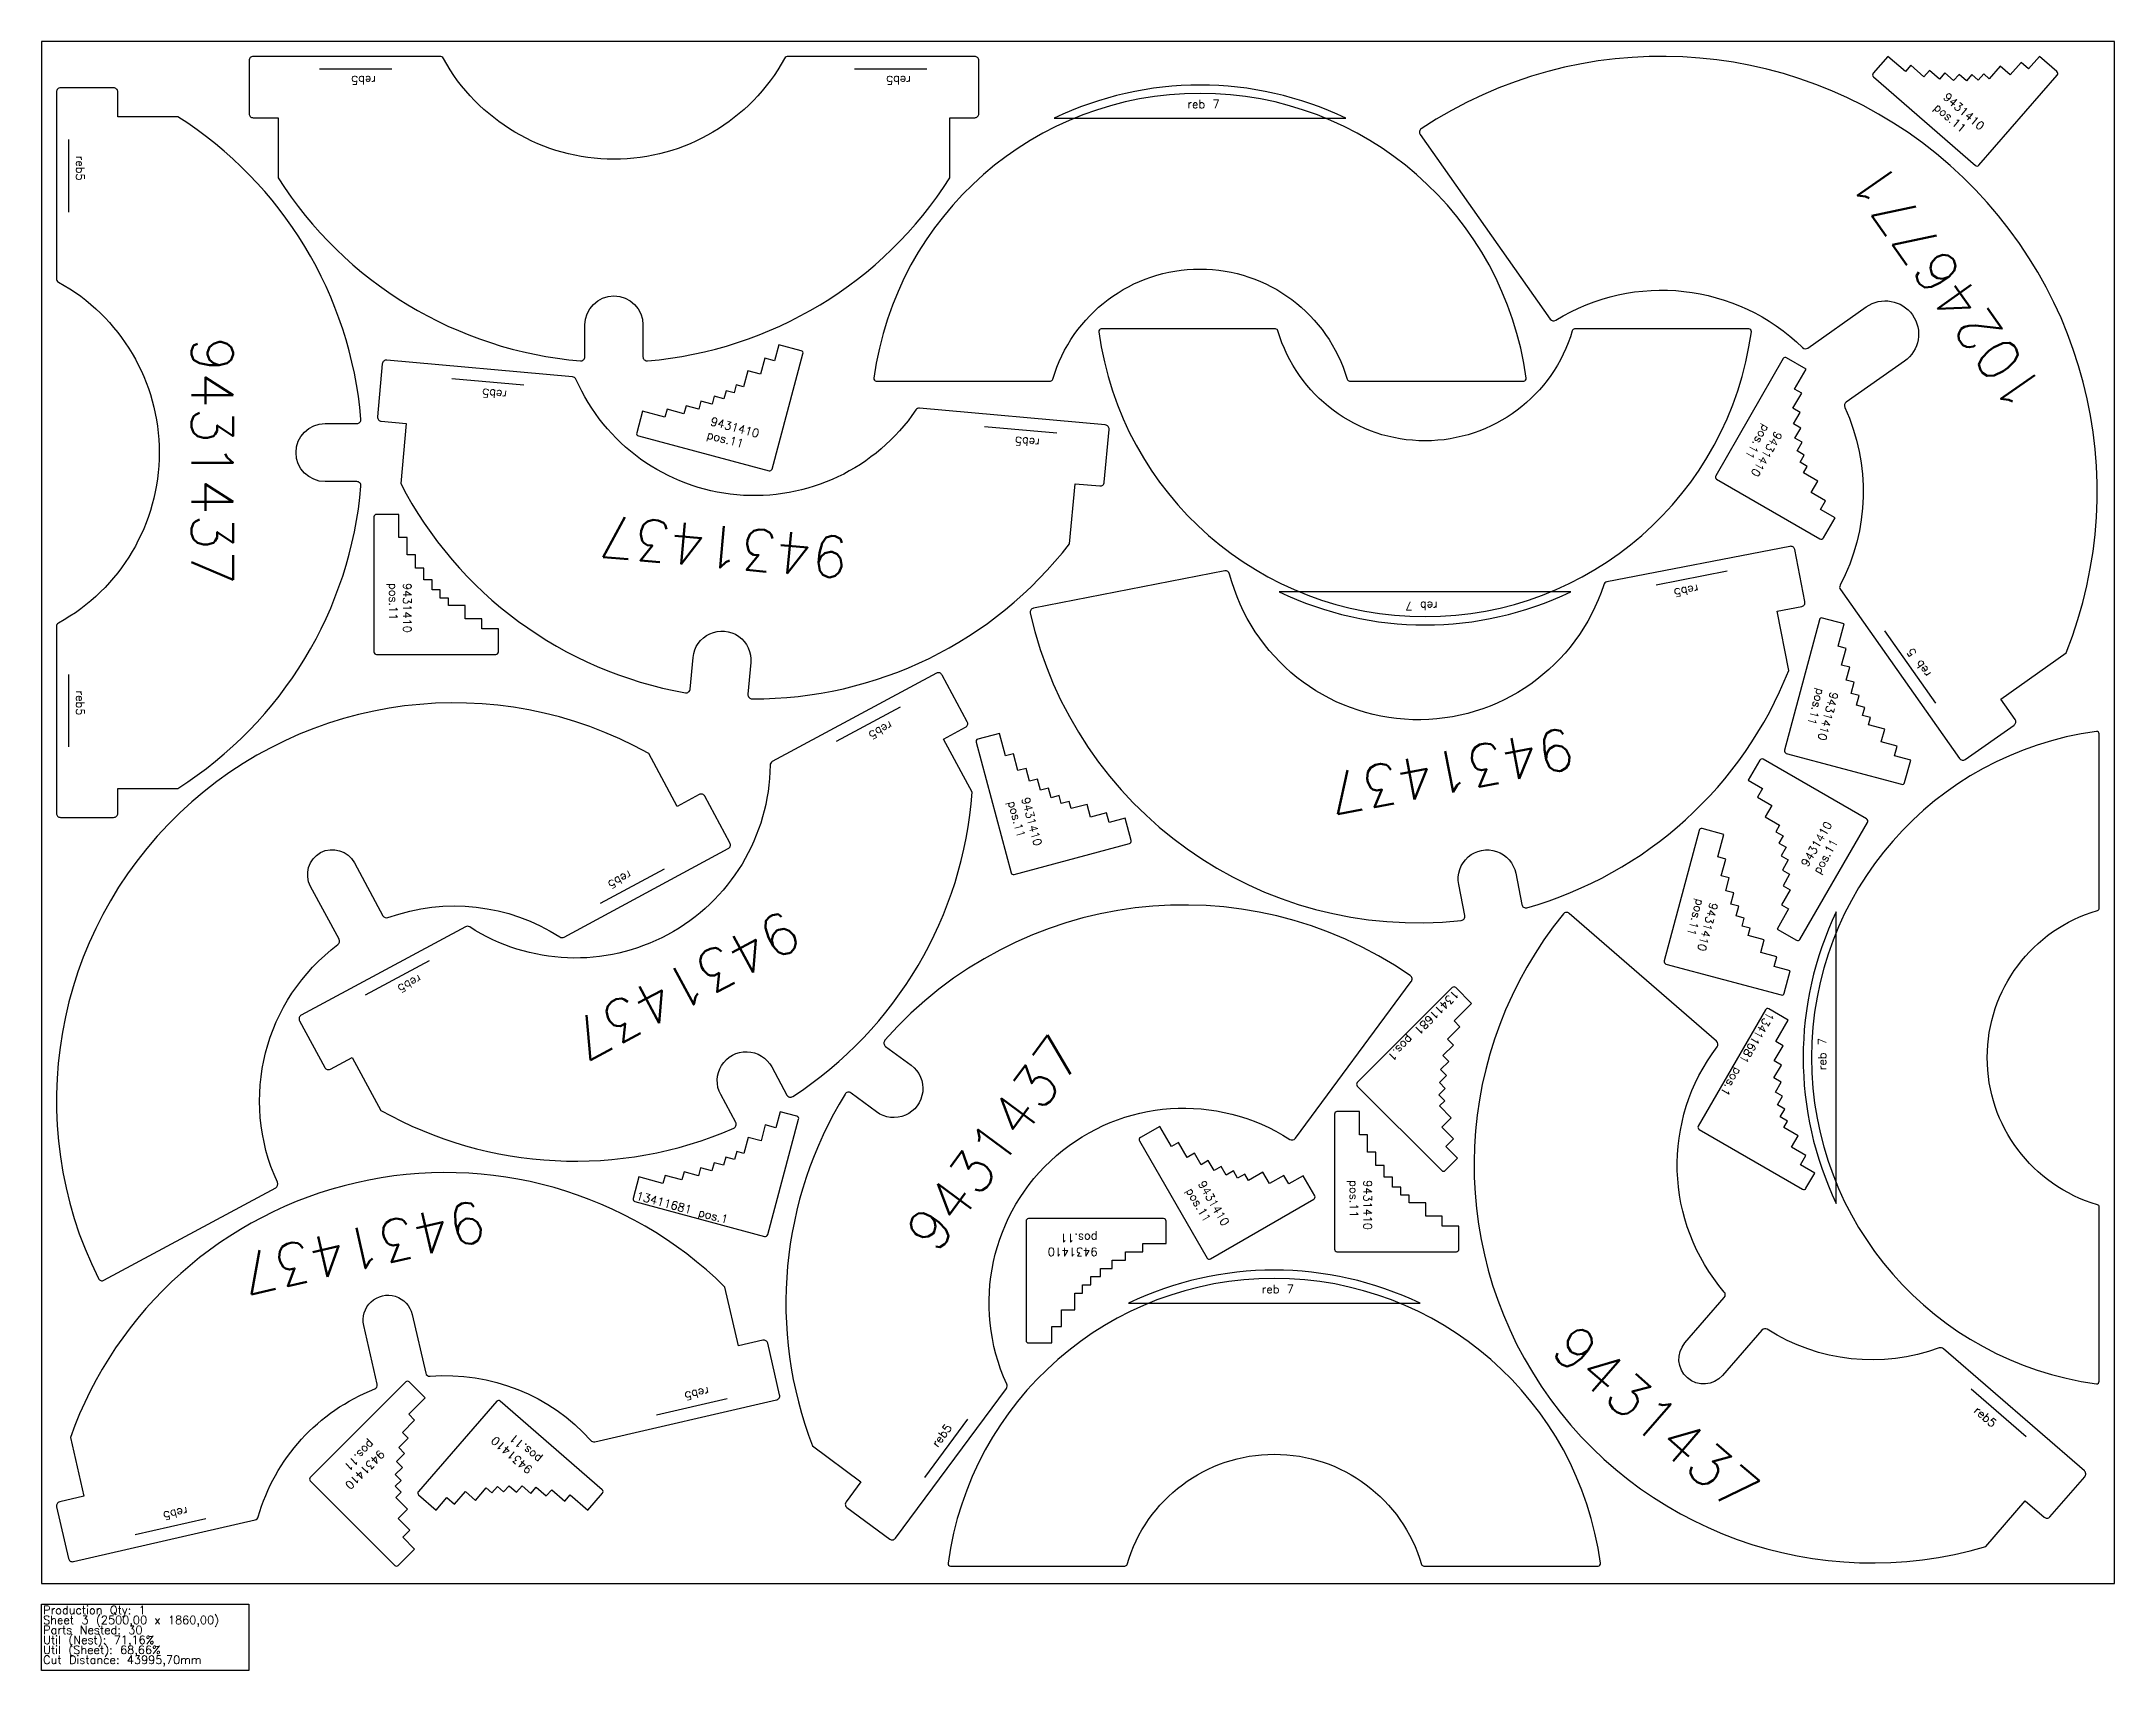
# Model space of a CAD drawing. Header units: millimetres. Extents: x 5250 to 7750, y -105 to 1860.
import ezdxf

# ---------------------------------------------------------------- set-up
doc = ezdxf.new("R2010")
doc.units = ezdxf.units.MM
for name, color, linetype in [('10246771', 7, 'Continuous'), ('13411681', 7, 'Continuous'), ('1LBR006657', 7, 'Continuous'), ('9431410', 7, 'Continuous'), ('9431437', 7, 'Continuous'), ('Rebaixo', 7, 'Continuous'), ('sheet', 24, 'Continuous'), ('Stats', 7, 'Continuous'), ('Texto', 7, 'Continuous')]:
    doc.layers.add(name, color=color, linetype=linetype)
doc.styles.get("Standard").update_dxf_attribs({"font": 'txt.shx'})

msp = doc.modelspace()

# ---------------------------------------------------------------- linework, layer by layer
at = {"layer": '10246771', "color": 2}
msp.add_lwpolyline([(7426.3, 1424.8, 0.361727), (7424.7, 1418.6, -0.232888), (7419.1, 1204, 0.281528), (7419.4, 1198.8), (7563, 995.1, 0.414214), (7570, 993.9), (7628.8, 1035.4, 0.414214), (7630, 1042.3), (7612.8, 1066.8), (7691.6, 1122.4, 0.735154), (6914, 1754.7, 0.422689), (6912.7, 1747.6), (7069.5, 1525.1, 0.396596), (7076.2, 1523.7, -0.344709), (7373.9, 1490.7, 0.361727), (7380.2, 1490.2), (7450.6, 1539.8, -0.999999), (7496.7, 1474.4)], format="xyb", close=True, dxfattribs=at)
at = {"layer": '13411681', "color": 2}
for points in [[(6955.6, 718.8, 0.414214), (6951.3, 718.8), (6836.8, 604.2, 0.414214), (6836.8, 600), (6938.6, 498.2, 0.414214), (6942.9, 498.2), (6957.7, 513), (6943.6, 527.2), (6952.8, 536.4), (6938.6, 550.5), (6949.9, 561.8), (6935.8, 576), (6942.2, 582.3), (6935.1, 589.4), (6942.9, 597.2), (6935.8, 604.2), (6944.3, 612.7), (6937.2, 619.8), (6947.1, 629.7), (6940, 636.8), (6952.8, 649.5), (6945.7, 656.6), (6960.5, 671.4), (6953.5, 678.5), (6974.7, 699.7)], [(7333.1, 693.1, 0.414214), (7329, 692), (7248, 551.7, 0.414214), (7249.1, 547.6), (7373.8, 475.6, 0.414214), (7377.9, 476.7), (7388.4, 494.9), (7371.1, 504.9), (7377.6, 516.1), (7360.3, 526.1), (7368.3, 540), (7351, 550), (7355.5, 557.8), (7346.8, 562.8), (7352.3, 572.3), (7343.7, 577.3), (7349.7, 587.7), (7341, 592.7), (7348, 604.8), (7339.3, 609.8), (7348.3, 625.4), (7339.7, 630.4), (7350.2, 648.6), (7341.5, 653.6), (7356.5, 679.6)], [(5963.5, 464.3, 0.414214), (5965.7, 460.6), (6122.1, 418.7, 0.414214), (6125.8, 420.8), (6163.1, 559.9, 0.414214), (6161, 563.6), (6140.7, 569), (6135.5, 549.7), (6122.9, 553.1), (6117.8, 533.8), (6102.3, 537.9), (6097.1, 518.6), (6088.4, 520.9), (6085.9, 511.3), (6075.2, 514.1), (6072.6, 504.4), (6061.1, 507.5), (6058.5, 497.9), (6044.9, 501.5), (6042.4, 491.9), (6025, 496.5), (6022.4, 486.9), (6002.1, 492.3), (5999.5, 482.6), (5970.5, 490.4)]]:
    msp.add_lwpolyline(points, format="xyb", close=True, dxfattribs=at)
at = {"layer": '1LBR006657', "color": 4}
for points in [[(6466.8, 1450.4, 0.332779), (6469.6, 1452.6, -0.748442), (6824.6, 1452.6, 0.332779), (6827.5, 1450.4), (7037.6, 1450.4, 0.454308), (7040.5, 1453.8, 0.873421), (6253.8, 1453.8, 0.454308), (6256.7, 1450.4)], [(7098.9, 1513.2, 0.332779), (7096.1, 1511.1, -0.748442), (6741.1, 1511.1, 0.332779), (6738.2, 1513.2), (6528.1, 1513.2, 0.454308), (6525.2, 1509.8, 0.873421), (7312, 1509.8, 0.454308), (7309, 1513.2)], [(7731.5, 454, 0.332779), (7729.3, 456.8, -0.748442), (7729.3, 811.8, 0.332779), (7731.5, 814.7), (7731.5, 1024.7, 0.454308), (7728.1, 1027.7, 0.873421), (7728.1, 240.9, 0.454308), (7731.5, 243.9)], [(6556.3, 21, 0.332779), (6559.2, 23.1, -0.748442), (6914.2, 23.1, 0.332779), (6917.1, 21), (7127.1, 21, 0.454308), (7130.1, 24.4, 0.873421), (6343.3, 24.4, 0.454308), (6346.3, 21)]]:
    msp.add_lwpolyline(points, format="xyb", close=True, dxfattribs=at)
at = {"layer": '9431410', "color": 2}
for points in [[(7476.6, 1842), (7458.9, 1821.6, 0.414214), (7459.2, 1817.4), (7582.2, 1710.4, 0.414214), (7586.4, 1710.7), (7680.9, 1819.4, 0.414214), (7680.6, 1823.6), (7659.5, 1842), (7646.4, 1826.9), (7637.3, 1834.8), (7624.2, 1819.7), (7612.1, 1830.2), (7599, 1815.1), (7592.2, 1821), (7585.7, 1813.5), (7578.1, 1820), (7571.6, 1812.5), (7562.5, 1820.3), (7555.9, 1812.8), (7545.4, 1822), (7538.8, 1814.4), (7526.7, 1824.9), (7520.2, 1817.4), (7504.3, 1831.2), (7497.8, 1823.6)], [(5974.8, 1414), (5967.8, 1387.9, 0.414214), (5969.9, 1384.2), (6127.4, 1342, 0.414214), (6131, 1344.2), (6168.3, 1483.2, 0.414214), (6166.2, 1486.9), (6139.1, 1494.2), (6134, 1474.8), (6122.4, 1478), (6117.2, 1458.6), (6101.7, 1462.8), (6096.6, 1443.5), (6087.9, 1445.8), (6085.3, 1436.1), (6075.6, 1438.7), (6073, 1429.1), (6061.4, 1432.2), (6058.9, 1422.5), (6045.3, 1426.1), (6042.7, 1416.5), (6027.3, 1420.6), (6024.7, 1411), (6004.4, 1416.4), (6001.8, 1406.7)], [(7378, 1464.9), (7354.6, 1478.4, 0.414214), (7350.5, 1477.4), (7269, 1336.2, 0.414214), (7270.1, 1332.1), (7394.8, 1260.1, 0.414214), (7398.9, 1261.2), (7412.9, 1285.4), (7395.6, 1295.4), (7401.6, 1305.8), (7384.3, 1315.8), (7392.3, 1329.7), (7375, 1339.7), (7379.5, 1347.5), (7370.8, 1352.5), (7375.8, 1361.1), (7367.1, 1366.1), (7373.1, 1376.5), (7364.5, 1381.5), (7371.5, 1393.7), (7362.8, 1398.7), (7370.8, 1412.5), (7362.2, 1417.5), (7372.7, 1435.7), (7364, 1440.7)], [(5681, 1289.6), (5654, 1289.6, 0.414214), (5651, 1286.6), (5651, 1123.6, 0.414214), (5654, 1120.6), (5798, 1120.6, 0.414214), (5801, 1123.6), (5801, 1151.6), (5781, 1151.6), (5781, 1163.6), (5761, 1163.6), (5761, 1179.6), (5741, 1179.6), (5741, 1188.6), (5731, 1188.6), (5731, 1198.6), (5721, 1198.6), (5721, 1210.6), (5711, 1210.6), (5711, 1224.6), (5701, 1224.6), (5701, 1240.6), (5691, 1240.6), (5691, 1261.6), (5681, 1261.6)], [(7424, 1157.6), (7397.9, 1164.5, 0.414214), (7394.2, 1162.4), (7352, 1005, 0.414214), (7354.1, 1001.3), (7493.2, 964, 0.414214), (7496.9, 966.2), (7504.2, 993.2), (7484.8, 998.4), (7487.9, 1010), (7468.6, 1015.1), (7472.8, 1030.6), (7453.4, 1035.8), (7455.8, 1044.5), (7446.1, 1047.1), (7448.7, 1056.7), (7439, 1059.3), (7442.1, 1070.9), (7432.5, 1073.5), (7436.1, 1087), (7426.5, 1089.6), (7430.6, 1105.1), (7420.9, 1107.6), (7426.4, 1127.9), (7416.7, 1130.5)], [(6405.3, 1025.3), (6379.2, 1018.4, 0.414214), (6377.1, 1014.7), (6419.3, 857.2, 0.414214), (6422.9, 855.1), (6562, 892.4, 0.414214), (6564.1, 896.1), (6556.9, 923.1), (6537.6, 917.9), (6534.5, 929.5), (6515.2, 924.3), (6511, 939.8), (6491.7, 934.6), (6489.4, 943.3), (6479.7, 940.7), (6477.1, 950.4), (6467.5, 947.8), (6464.4, 959.4), (6454.7, 956.8), (6451.1, 970.3), (6441.4, 967.7), (6437.3, 983.2), (6427.6, 980.6), (6422.2, 1000.9), (6412.5, 998.3)], [(7343, 789.3), (7366.4, 775.8, 0.414214), (7370.5, 776.9), (7452, 918.1, 0.414214), (7450.9, 922.2), (7326.2, 994.2, 0.414214), (7322.1, 993.1), (7308.1, 968.8), (7325.4, 958.8), (7319.4, 948.4), (7336.7, 938.4), (7328.7, 924.6), (7346.1, 914.6), (7341.6, 906.8), (7350.2, 901.8), (7345.2, 893.1), (7353.9, 888.1), (7347.9, 877.7), (7356.5, 872.7), (7349.5, 860.6), (7358.2, 855.6), (7350.2, 841.7), (7358.9, 836.7), (7348.4, 818.6), (7357, 813.6)], [(7278.8, 903.5), (7252.7, 910.5, 0.414214), (7249, 908.3), (7206.8, 750.9, 0.414214), (7209, 747.2), (7348, 709.9, 0.414214), (7351.7, 712.1), (7359, 739.1), (7339.7, 744.3), (7342.8, 755.9), (7323.4, 761.1), (7327.6, 776.5), (7308.3, 781.7), (7310.6, 790.4), (7300.9, 793), (7303.5, 802.6), (7293.9, 805.2), (7297, 816.8), (7287.3, 819.4), (7290.9, 832.9), (7281.3, 835.5), (7285.4, 851), (7275.8, 853.5), (7281.2, 873.8), (7271.5, 876.4)], [(6598.6, 551.4), (6575.2, 537.9, 0.414214), (6574.1, 533.8), (6655.6, 392.6, 0.414214), (6659.7, 391.5), (6784.4, 463.5, 0.414214), (6785.5, 467.6), (6771.5, 491.9), (6754.2, 481.9), (6748.2, 492.3), (6730.9, 482.3), (6722.9, 496.1), (6705.5, 486.1), (6701, 493.9), (6692.4, 488.9), (6687.4, 497.6), (6678.7, 492.6), (6672.7, 503), (6664.1, 498), (6657.1, 510.1), (6648.4, 505.1), (6640.4, 518.9), (6631.7, 513.9), (6621.2, 532.1), (6612.6, 527.1)], [(6839.3, 569.2), (6812.3, 569.2, 0.414214), (6809.3, 566.2), (6809.3, 403.2, 0.414214), (6812.3, 400.2), (6956.3, 400.2, 0.414214), (6959.3, 403.2), (6959.3, 431.2), (6939.3, 431.2), (6939.3, 443.2), (6919.3, 443.2), (6919.3, 459.2), (6899.3, 459.2), (6899.3, 468.2), (6889.3, 468.2), (6889.3, 478.2), (6879.3, 478.2), (6879.3, 490.2), (6869.3, 490.2), (6869.3, 504.2), (6859.3, 504.2), (6859.3, 520.2), (6849.3, 520.2), (6849.3, 541.2), (6839.3, 541.2)], [(6606.3, 410.1), (6606.3, 437.1, 0.414214), (6603.3, 440.1), (6440.3, 440.1, 0.414214), (6437.3, 437.1), (6437.3, 293.1, 0.414214), (6440.3, 290.1), (6468.3, 290.1), (6468.3, 310.1), (6480.3, 310.1), (6480.3, 330.1), (6496.3, 330.1), (6496.3, 350.1), (6505.3, 350.1), (6505.3, 360.1), (6515.3, 360.1), (6515.3, 370.1), (6527.3, 370.1), (6527.3, 380.1), (6541.3, 380.1), (6541.3, 390.1), (6557.3, 390.1), (6557.3, 400.1), (6578.3, 400.1), (6578.3, 410.1)], [(5712.7, 224.1), (5693.6, 243.2, 0.414214), (5689.4, 243.2), (5574.1, 127.9, 0.414214), (5574.1, 123.7), (5676, 21.8, 0.414214), (5680.2, 21.8), (5700, 41.6), (5685.9, 55.8), (5694.3, 64.3), (5680.2, 78.4), (5691.5, 89.7), (5677.4, 103.9), (5683.7, 110.2), (5676.7, 117.3), (5683.7, 124.4), (5676.7, 131.4), (5685.2, 139.9), (5678.1, 147), (5688, 156.9), (5680.9, 164), (5692.2, 175.3), (5685.2, 182.3), (5700, 197.2), (5692.9, 204.3)], [(5908.8, 88.5), (5926.5, 108.9, 0.414214), (5926.2, 113.1), (5803.2, 220.1, 0.414214), (5799, 219.8), (5704.5, 111.1, 0.414214), (5704.8, 106.9), (5725.9, 88.5), (5739, 103.6), (5748.1, 95.7), (5761.2, 110.8), (5773.3, 100.3), (5786.4, 115.4), (5793.2, 109.5), (5799.8, 117), (5807.3, 110.5), (5813.9, 118), (5822.9, 110.2), (5829.5, 117.7), (5840.1, 108.5), (5846.6, 116.1), (5858.7, 105.6), (5865.3, 113.1), (5881.1, 99.3), (5887.7, 106.9)]]:
    msp.add_lwpolyline(points, format="xyb", close=True, dxfattribs=at)
at = {"layer": '9431437', "color": 2}
for points in [[(5905.4, 1518, -0.999996), (5975.4, 1518), (5975.4, 1479.7, 0.439129), (5980.8, 1474.7, 0.234123), (6345.4, 1695.4), (6345.4, 1768), (6375.4, 1768, 0.414214), (6380.4, 1773), (6380.4, 1837, 0.414214), (6375.4, 1842), (6150.5, 1842, 0.273084), (6146.1, 1839.4, -0.590182), (5734.7, 1839.4, 0.273084), (5730.3, 1842), (5505.4, 1842, 0.414214), (5500.4, 1837), (5500.4, 1773, 0.414214), (5505.4, 1768), (5535.4, 1768), (5535.4, 1695.4, 0.234123), (5900, 1474.7, 0.439129), (5905.4, 1479.7)], [(5592, 1329.1, -0.999997), (5592, 1399.1), (5630.3, 1399.1, 0.439129), (5635.3, 1404.5, 0.234123), (5414.6, 1769.1), (5342, 1769.1), (5342, 1799.1, 0.414214), (5337, 1804.1), (5273, 1804.1, 0.414214), (5268, 1799.1), (5268, 1574.2, 0.273084), (5270.6, 1569.8, -0.590182), (5270.6, 1158.4, 0.273084), (5268, 1154), (5268, 929.1, 0.414214), (5273, 924.1), (5337, 924.1, 0.414214), (5342, 929.1), (5342, 959.1), (5414.6, 959.1, 0.234123), (5635.3, 1323.7, 0.439129), (5630.3, 1329.1)], [(6035.8, 1117, -1.000002), (6105.5, 1110.7), (6102, 1072.6, 0.439129), (6107, 1067.1, 0.234123), (6489.9, 1254.2), (6496.4, 1326.5), (6526.3, 1323.8, 0.414214), (6531.7, 1328.4), (6537.5, 1392.1, 0.414214), (6532.9, 1397.5), (6309, 1417.7, 0.273084), (6304.4, 1415.5, -0.590182), (5894.6, 1452.5, 0.273084), (5890.4, 1455.4), (5666.5, 1475.6, 0.414214), (5661, 1471.1), (5655.3, 1407.3, 0.414214), (5659.8, 1401.9), (5689.7, 1399.2), (5683.2, 1326.9, 0.234123), (6026.5, 1074.4, 0.439129), (6032.3, 1078.9)], [(7343.2, 1172.7), (7372.7, 1178.4, 0.414214), (7376.6, 1184.3), (7364.4, 1247.1, 0.414214), (7358.5, 1251), (7137.8, 1208.1, 0.273084), (7134, 1204.7, -0.75023), (6682.9, 1217.6, 0.396012), (6677.1, 1221.3), (6446.3, 1176.3, 0.423495), (6442.3, 1170.3, 0.380662), (6962.1, 799.7, 0.439129), (6966.5, 805.6), (6959.1, 843.2, -1.000002), (7027.8, 856.6), (7035.2, 819, 0.439129), (7041.4, 815.1, 0.234123), (7357.1, 1101.4)], [(6069.1, 589.8, -1.000003), (6130.7, 623), (6148.9, 589.2, 0.439129), (6156, 587.4, 0.234123), (6372.5, 954.5), (6338, 1018.5), (6364.4, 1032.7, 0.414214), (6366.5, 1039.5), (6336.1, 1095.8, 0.414214), (6329.4, 1097.9), (6131.3, 991.3, 0.273084), (6128.7, 986.9, -0.590182), (5766.4, 791.9, 0.273084), (5761.3, 792.1), (5563.3, 685.5, 0.414214), (5561.3, 678.7), (5591.6, 622.4, 0.414214), (5598.4, 620.4), (5624.8, 634.6), (5659.2, 570.6, 0.234123), (6084.8, 549.1, 0.439129), (6087.2, 556.1)], [(5667.9, 803.2, -0.234139), (5875.3, 779.9, 0.273084), (5880.3, 779.7), (6078.3, 886.4, 0.414214), (6080.3, 893.2), (6050, 949.5, 0.414214), (6043.2, 951.5), (6016.8, 937.3), (5982.3, 1001.2, 0.73813), (5318.6, 368, 0.423495), (5325.4, 365.8), (5532.5, 477.4, 0.396012), (5534.6, 483.9, -0.354271), (5607.6, 770.7, 0.371968), (5609, 777), (5574.5, 840.9, -0.999998), (5627.4, 869.4), (5661.8, 805.5, 0.371968)], [(6238.2, 122.7), (6220.4, 98.6, 0.414214), (6221.4, 91.6), (6272.9, 53.5, 0.414214), (6279.9, 54.6), (6413.6, 235.4, 0.273084), (6414.1, 240.5, -0.75023), (6755.3, 535.7, 0.396012), (6762.1, 537), (6901.9, 726.1, 0.423495), (6900.7, 733.2, 0.380662), (6267.1, 655.2, 0.439129), (6267.9, 647.9), (6298.7, 625.1, -1.000002), (6257.1, 568.8), (6226.3, 591.6, 0.439129), (6219.1, 590.2, 0.234123), (6179.8, 165.9)], [(7331.2, 306.6, 0.371968), (7324.8, 305.7), (7277.2, 250.9, -0.999997), (7231.9, 290.2), (7279.4, 345, 0.371968), (7279.4, 351.6, -0.354271), (7270.8, 647.3, 0.396012), (7270.1, 654.1), (7092.4, 808.2, 0.423495), (7085.3, 807.6, 0.73813), (7594.8, 44.8), (7642.4, 99.6), (7665.1, 80, 0.414214), (7672.1, 80.5), (7714.1, 128.8, 0.414214), (7713.6, 135.9), (7543.7, 283.2, 0.273084), (7538.7, 284.1, -0.234139)], [(5697.1, 324.5), (5713.4, 253.8, 0.371968), (5718.7, 250, -0.234139), (5912.4, 172.5, 0.273084), (5917.2, 171), (6136.4, 221.4, 0.414214), (6140.2, 227.4), (6125.8, 289.7, 0.414214), (6119.8, 293.5), (6090.6, 286.8), (6074.3, 357.5, 0.549053), (5284.9, 176), (5301.2, 105.3), (5272, 98.5, 0.414214), (5268.2, 92.5), (5282.5, 30.2, 0.414214), (5288.5, 26.4), (5507.7, 76.8, 0.273084), (5511.4, 80.3, -0.234139), (5651.9, 234.6, 0.371968), (5654.9, 240.4), (5638.7, 311.1, -1.000004)]]:
    msp.add_lwpolyline(points, format="xyb", close=True, dxfattribs=at)
at = {"layer": 'Rebaixo', "color": 2}
for p, q in [((5585.3, 1827), (5672.7, 1827)), ((6230.4, 1827), (6317.8, 1827)), ((5283, 1654.1), (5283, 1741.6)), ((5744.7, 1453.5), (5831.8, 1445.7)), ((6387.2, 1395.6), (6474.3, 1387.8)), ((7283, 1221.1), (7197.2, 1204.3)), ((7534.4, 1061.7), (7472.9, 1149)), ((5283, 1009), (5283, 1096.5)), ((6208.8, 1015.9), (6285.8, 1057.4)), ((6000.9, 861.7), (5923.9, 820.2)), ((5640.7, 710.2), (5717.8, 751.6)), ((7643.4, 176.9), (7577.3, 234.2)), ((5991.7, 203.5), (6077, 223.1)), ((6315.3, 127.7), (6367.3, 198.1)), ((5363, 58.9), (5448.3, 78.5))]:
    msp.add_line(p, q, dxfattribs=at)
at = {"layer": 'Rebaixo', "color": 4}
for points in [[(6471.2, 1767.4), (6823.1, 1767.4, 0.227331)], [(7094.5, 1196.2), (6742.6, 1196.2, 0.227331)], [(7414.5, 458.4), (7414.5, 810.3, 0.227331)], [(6560.7, 338), (6912.7, 338, 0.227331)]]:
    msp.add_lwpolyline(points, format="xyb", close=True, dxfattribs=at)
at = {"layer": 'sheet', "color": 7}
msp.add_lwpolyline([(5250, 0), (7750, 0), (7750, 1860), (5250, 1860)], close=True, dxfattribs=at)
at = {"layer": 'Stats', "color": 151}
msp.add_lwpolyline([(5250, -25), (5500, -25), (5500, -105), (5250, -105), (5250, -25)], close=True, dxfattribs=at)

# ---------------------------------------------------------------- texts
at = {"layer": 'Rebaixo', "color": 2, "char_height": 10}
for s, insert, width, attachment_point, rotation in [('reb5', (5653.4, 1808.2), 39.618, 1, 180), ('reb5', (6298.5, 1808.2), 39.618, 1, 180), ('reb5', (5301.8, 1722.2), 39.618, 1, 270), ('reb5', (5810.8, 1428.6), 39.618, 1, 174.8516), ('reb5', (6453.3, 1370.7), 39.618, 1, 174.8516), ('reb5', (7219.8, 1189.5), 39.618, 3, 191.0181), ('reb 5', (7506.8, 1129.3), 39.275, 9, 125.1807), ('reb5', (5301.8, 1077.1), 39.618, 1, 270), ('reb5', (6277.7, 1031.6), 39.618, 1, 208.292), ('reb5', (5932, 846), 39.618, 9, 208.327), ('reb5', (5709.6, 725.9), 39.618, 1, 208.292), ('reb5', (6053.9, 237.1), 39.618, 7, 192.9487), ('reb5', (7579.6, 207.3), 39.618, 7, 319.0678), ('reb5', (6340.6, 193.7), 39.618, 3, 53.5255), ('reb5', (5425.2, 92.6), 39.618, 7, 192.9487)]:
    msp.add_mtext(s, dxfattribs=dict(at, insert=insert, width=width, attachment_point=attachment_point, rotation=rotation))
at = {"layer": 'Rebaixo', "color": 4, "char_height": 10, "attachment_point": 1}
for insert in [(6631.9, 1789.5), (6721.5, 360.1)]:
    msp.add_mtext_dynamic_manual_height_columns('reb 7', width=107.888, gutter_width=12.5, heights=[0], dxfattribs=dict(at, insert=insert))
for insert, rotation in [((6933.8, 1174.1), 180), ((7392.4, 619.1), 90)]:
    msp.add_mtext_dynamic_manual_height_columns('reb 7', width=107.888, gutter_width=12.5, heights=[0], dxfattribs=dict(at, insert=insert, rotation=rotation))
at = {"layer": 'Stats', "color": 60}
for s, p in [('Sheet 3 (2500,00 x 1860,00)', (5252, -49)), ('Production Qty: 1', (5252, -37)), ('Parts Nested: 30', (5252, -61)), ('Util (Nest): 71,16%', (5252, -73)), ('Util (Sheet): 68,66%', (5252, -85)), ('Cut Distance: 43995,70mm', (5252, -97))]:
    msp.add_text(s, height=10, dxfattribs=at).set_placement(p)
at = {"layer": 'Texto', "color": 2, "attachment_point": 1}
for s, insert, char_height, width, rotation in [('9431410 pos.11', (7549, 1799.1), 10, 84.516, 318.9909), ('10246771', (7626.5, 1409.6), 50, 349.646, 125.1807), ('9431437', (5481.1, 1504), 50, 338.768, 270), ('9431410 pos.11', (6058.6, 1407.1), 10, 84.516, 345), ('9431410 pos.11', (7349.7, 1385.7), 10, 84.516, 240), ('9431437', (6219.9, 1211.8), 50, 338.768, 174.8516), ('9431410 pos.11', (5696.1, 1206.8), 10, 84.516, 270), ('9431410 pos.11', (7417.1, 1073.7), 10, 84.516, 255), ('9431437', (7101.6, 983.9), 50, 338.768, 191.0181), ('9431410 pos.11', (6441.3, 949.3), 10, 84.516, 285), ('9431410 pos.11', (7371.3, 868.5), 10, 84.516, 60), ('9431410 pos.11', (7271.9, 819.6), 10, 84.516, 255), ('9431437', (6170.5, 770.4), 50, 338.768, 208.292), ('13411681 pos.1', (6960.4, 709.7), 10, 108.14, 225), ('13411681 pos.1', (7340.1, 685.6), 10, 108.14, 240), ('9431437', (6288.8, 425.2), 50, 338.768, 53.5255), ('9431410 pos.11', (6653, 487.2), 10, 84.516, 300), ('9431410 pos.11', (6854.4, 486.4), 10, 84.516, 270), ('9431437', (5789.2, 414.4), 50, 338.768, 192.9487), ('13411681 pos.1', (5969, 473), 10, 108.14, 345), ('9431410 pos.11', (6523.5, 395), 10, 84.516, 180), ('9431437', (7099.9, 316), 50, 338.768, 319.0678), ('9431410 pos.11', (5836.4, 131.4), 10, 84.516, 138.9909), ('9431410 pos.11', (5664.9, 154.9), 10, 84.516, 225)]:
    msp.add_mtext(s, dxfattribs=dict(at, insert=insert, char_height=char_height, width=width, rotation=rotation))

doc.saveas('drawing.dxf')
